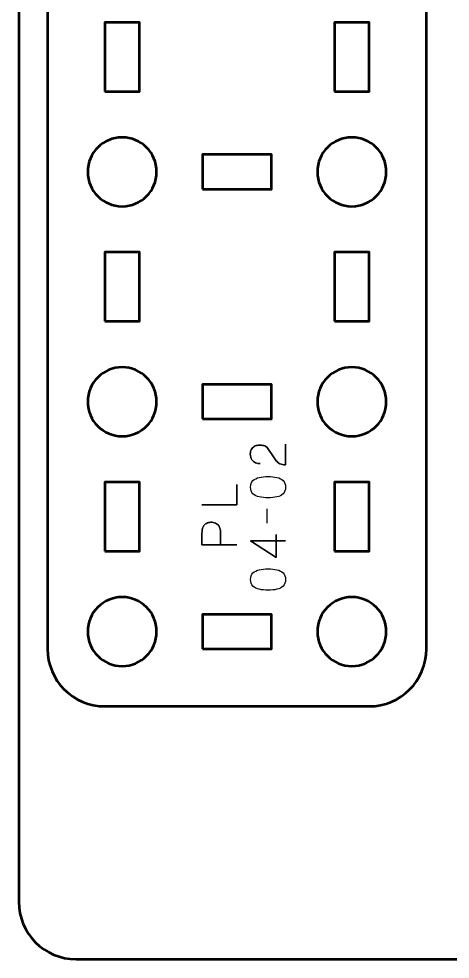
# Model space of a CAD drawing. Header units: centimetres. Extents: x -21 to 0, y -29.7 to 0.
# Drawn here: x -21 to -17.24, y -29.7 to -21.52 of the extents above; entities that cross this region are included whole.
import ezdxf

# ---------------------------------------------------------------- set-up
doc = ezdxf.new("R2010")
doc.units = ezdxf.units.CM
doc.header["$MEASUREMENT"] = 0
doc.layers.add('Layer 1', color=7, linetype='Continuous')

msp = doc.modelspace()

# ---------------------------------------------------------------- linework, layer by layer
at = {"layer": 'Layer 1', "color": 22, "lineweight": 53}
msp.add_open_spline([(-21.00001, -29.19995), (-21.00001, -29.19995), (-21.00001, -0.49992), (-21.00001, -0.49992), (-21.00001, -0.49992), (-21.00001, -0.22295), (-20.77692, 0.00004), (-20.49992, 0.00004), (-20.49992, 0.00004), (-20.49992, 0.00004), (-0.50006, 0.00004), (-0.50006, 0.00004), (-0.50006, 0.00004), (-0.22292, 0.00004), (0.00004, -0.22295), (0.00004, -0.49992), (0.00004, -0.49992), (0.00004, -0.49992), (0.00004, -29.19995), (0.00004, -29.19995), (0.00004, -29.19995), (0.00004, -29.47695), (-0.22292, -29.70004), (-0.50006, -29.70004), (-0.50006, -29.70004), (-0.50006, -29.70004), (-20.49992, -29.70004), (-20.49992, -29.70004), (-20.49992, -29.70004), (-20.77692, -29.70004), (-21.00001, -29.47695), (-21.00001, -29.19995)], degree=3, knots=[0, 0, 0, 0, 0.125, 0.125, 0.125, 0.125, 0.25, 0.25, 0.25, 0.25, 0.375, 0.375, 0.375, 0.375, 0.5, 0.5, 0.5, 0.5, 0.625, 0.625, 0.625, 0.625, 0.75, 0.75, 0.75, 0.75, 0.875, 0.875, 0.875, 0.875, 1, 1, 1, 1], dxfattribs=at)
at = {"layer": 'Layer 1', "color": 2, "lineweight": 53}
msp.add_open_spline([(-20.74999, -26.99992), (-20.74999, -26.99992), (-20.74999, -20.69996), (-20.74999, -20.69996), (-20.74999, -20.69996), (-20.74999, -20.42299), (-20.52689, -20.2), (-20.24989, -20.2), (-20.24989, -20.2), (-20.24989, -20.2), (-17.94997, -20.2), (-17.94997, -20.2), (-17.94997, -20.2), (-17.67296, -20.2), (-17.45001, -20.42299), (-17.45001, -20.69996), (-17.45001, -20.69996), (-17.45001, -20.69996), (-17.45001, -26.99992), (-17.45001, -26.99992), (-17.45001, -26.99992), (-17.45001, -27.27692), (-17.67296, -27.50001), (-17.94997, -27.50001), (-17.94997, -27.50001), (-17.94997, -27.50001), (-20.24989, -27.50001), (-20.24989, -27.50001), (-20.24989, -27.50001), (-20.52689, -27.50001), (-20.74999, -27.27692), (-20.74999, -26.99992)], degree=3, knots=[0, 0, 0, 0, 0.125, 0.125, 0.125, 0.125, 0.25, 0.25, 0.25, 0.25, 0.375, 0.375, 0.375, 0.375, 0.5, 0.5, 0.5, 0.5, 0.625, 0.625, 0.625, 0.625, 0.75, 0.75, 0.75, 0.75, 0.875, 0.875, 0.875, 0.875, 1, 1, 1, 1], dxfattribs=at)
at = {"layer": 'Layer 1', "lineweight": 53}
for points in [[(-20.24989, -22.14995), (-20.24989, -22.14995), (-20.24989, -21.54994), (-20.24989, -21.54994), (-20.24989, -21.54994), (-20.24989, -21.54994), (-19.94989, -21.54994), (-19.94989, -21.54994), (-19.94989, -21.54994), (-19.94989, -21.54994), (-19.94989, -22.14995), (-19.94989, -22.14995), (-19.94989, -22.14995), (-19.94989, -22.14995), (-20.24989, -22.14995), (-20.24989, -22.14995)], [(-18.24997, -22.14995), (-18.24997, -22.14995), (-18.24997, -21.54994), (-18.24997, -21.54994), (-18.24997, -21.54994), (-18.24997, -21.54994), (-17.94997, -21.54994), (-17.94997, -21.54994), (-17.94997, -21.54994), (-17.94997, -21.54994), (-17.94997, -22.14995), (-17.94997, -22.14995), (-17.94997, -22.14995), (-17.94997, -22.14995), (-18.24997, -22.14995), (-18.24997, -22.14995)], [(-20.09996, -22.55), (-19.93419, -22.55), (-19.79996, -22.68432), (-19.79996, -22.84999), (-19.79996, -22.84999), (-19.79996, -23.01562), (-19.93419, -23.14999), (-20.09996, -23.14999), (-20.09996, -23.14999), (-20.26562, -23.14999), (-20.39996, -23.01562), (-20.39996, -22.84999), (-20.39996, -22.84999), (-20.39996, -22.68432), (-20.26562, -22.55), (-20.09996, -22.55)], [(-18.0999, -22.55), (-17.93427, -22.55), (-17.79989, -22.68432), (-17.79989, -22.84999), (-17.79989, -22.84999), (-17.79989, -23.01562), (-17.93427, -23.14999), (-18.0999, -23.14999), (-18.0999, -23.14999), (-18.26567, -23.14999), (-18.3999, -23.01562), (-18.3999, -22.84999), (-18.3999, -22.84999), (-18.3999, -22.68432), (-18.26567, -22.55), (-18.0999, -22.55)], [(-19.39994, -23.00006), (-19.39994, -23.00006), (-19.39994, -22.70006), (-19.39994, -22.70006), (-19.39994, -22.70006), (-19.39994, -22.70006), (-18.79995, -22.70006), (-18.79995, -22.70006), (-18.79995, -22.70006), (-18.79995, -22.70006), (-18.79995, -23.00006), (-18.79995, -23.00006), (-18.79995, -23.00006), (-18.79995, -23.00006), (-19.39994, -23.00006), (-19.39994, -23.00006)], [(-20.24989, -24.15001), (-20.24989, -24.15001), (-20.24989, -23.55001), (-20.24989, -23.55001), (-20.24989, -23.55001), (-20.24989, -23.55001), (-19.94989, -23.55001), (-19.94989, -23.55001), (-19.94989, -23.55001), (-19.94989, -23.55001), (-19.94989, -24.15001), (-19.94989, -24.15001), (-19.94989, -24.15001), (-19.94989, -24.15001), (-20.24989, -24.15001), (-20.24989, -24.15001)], [(-18.24997, -24.15001), (-18.24997, -24.15001), (-18.24997, -23.55001), (-18.24997, -23.55001), (-18.24997, -23.55001), (-18.24997, -23.55001), (-17.94997, -23.55001), (-17.94997, -23.55001), (-17.94997, -23.55001), (-17.94997, -23.55001), (-17.94997, -24.15001), (-17.94997, -24.15001), (-17.94997, -24.15001), (-17.94997, -24.15001), (-18.24997, -24.15001), (-18.24997, -24.15001)], [(-20.09996, -24.54992), (-19.93419, -24.54992), (-19.79996, -24.68429), (-19.79996, -24.84992), (-19.79996, -24.84992), (-19.79996, -25.01569), (-19.93419, -25.14992), (-20.09996, -25.14992), (-20.09996, -25.14992), (-20.26562, -25.14992), (-20.39996, -25.01569), (-20.39996, -24.84992), (-20.39996, -24.84992), (-20.39996, -24.68429), (-20.26562, -24.54992), (-20.09996, -24.54992)], [(-18.0999, -24.54992), (-17.93427, -24.54992), (-17.79989, -24.68429), (-17.79989, -24.84992), (-17.79989, -24.84992), (-17.79989, -25.01569), (-17.93427, -25.14992), (-18.0999, -25.14992), (-18.0999, -25.14992), (-18.26567, -25.14992), (-18.3999, -25.01569), (-18.3999, -24.84992), (-18.3999, -24.84992), (-18.3999, -24.68429), (-18.26567, -24.54992), (-18.0999, -24.54992)], [(-19.39994, -24.99999), (-19.39994, -24.99999), (-19.39994, -24.69999), (-19.39994, -24.69999), (-19.39994, -24.69999), (-19.39994, -24.69999), (-18.79995, -24.69999), (-18.79995, -24.69999), (-18.79995, -24.69999), (-18.79995, -24.69999), (-18.79995, -24.99999), (-18.79995, -24.99999), (-18.79995, -24.99999), (-18.79995, -24.99999), (-19.39994, -24.99999), (-19.39994, -24.99999)], [(-20.24989, -26.14997), (-20.24989, -26.14997), (-20.24989, -25.54997), (-20.24989, -25.54997), (-20.24989, -25.54997), (-20.24989, -25.54997), (-19.94989, -25.54997), (-19.94989, -25.54997), (-19.94989, -25.54997), (-19.94989, -25.54997), (-19.94989, -26.14997), (-19.94989, -26.14997), (-19.94989, -26.14997), (-19.94989, -26.14997), (-20.24989, -26.14997), (-20.24989, -26.14997)], [(-18.24997, -26.14997), (-18.24997, -26.14997), (-18.24997, -25.54997), (-18.24997, -25.54997), (-18.24997, -25.54997), (-18.24997, -25.54997), (-17.94997, -25.54997), (-17.94997, -25.54997), (-17.94997, -25.54997), (-17.94997, -25.54997), (-17.94997, -26.14997), (-17.94997, -26.14997), (-17.94997, -26.14997), (-17.94997, -26.14997), (-18.24997, -26.14997), (-18.24997, -26.14997)], [(-20.09996, -26.54998), (-19.93419, -26.54998), (-19.79996, -26.68421), (-19.79996, -26.84999), (-19.79996, -26.84999), (-19.79996, -27.01565), (-19.93419, -27.14999), (-20.09996, -27.14999), (-20.09996, -27.14999), (-20.26562, -27.14999), (-20.39996, -27.01565), (-20.39996, -26.84999), (-20.39996, -26.84999), (-20.39996, -26.68421), (-20.26562, -26.54998), (-20.09996, -26.54998)], [(-18.0999, -26.54998), (-17.93427, -26.54998), (-17.79989, -26.68421), (-17.79989, -26.84999), (-17.79989, -26.84999), (-17.79989, -27.01565), (-17.93427, -27.14999), (-18.0999, -27.14999), (-18.0999, -27.14999), (-18.26567, -27.14999), (-18.3999, -27.01565), (-18.3999, -26.84999), (-18.3999, -26.84999), (-18.3999, -26.68421), (-18.26567, -26.54998), (-18.0999, -26.54998)], [(-19.39994, -26.99992), (-19.39994, -26.99992), (-19.39994, -26.69991), (-19.39994, -26.69991), (-19.39994, -26.69991), (-19.39994, -26.69991), (-18.79995, -26.69991), (-18.79995, -26.69991), (-18.79995, -26.69991), (-18.79995, -26.69991), (-18.79995, -26.99992), (-18.79995, -26.99992), (-18.79995, -26.99992), (-18.79995, -26.99992), (-19.39994, -26.99992), (-19.39994, -26.99992)]]:
    msp.add_open_spline(points, degree=3, knots=[0, 0, 0, 0, 0.25, 0.25, 0.25, 0.25, 0.5, 0.5, 0.5, 0.5, 0.75, 0.75, 0.75, 0.75, 1, 1, 1, 1], dxfattribs=at)
at = {"layer": 'Layer 1', "color": 40, "lineweight": 30}
for points, knots in [([(-18.67662, -25.21868), (-18.67662, -25.21868), (-18.67662, -25.40033), (-18.67662, -25.40033), (-18.67662, -25.40033), (-18.69687, -25.39976), (-18.71327, -25.39602), (-18.72608, -25.38928), (-18.72608, -25.38928), (-18.73874, -25.38269), (-18.74936, -25.37411), (-18.7579, -25.36367), (-18.7579, -25.36367), (-18.76619, -25.35334), (-18.7743, -25.34201), (-18.78203, -25.32963), (-18.78203, -25.32963), (-18.78203, -25.32963), (-18.83025, -25.25727), (-18.83025, -25.25727), (-18.83025, -25.25727), (-18.84073, -25.24295), (-18.85301, -25.23427), (-18.86676, -25.23124), (-18.86676, -25.23124), (-18.88056, -25.22835), (-18.8946, -25.22708), (-18.9091, -25.22764), (-18.9091, -25.22764), (-18.91887, -25.2275), (-18.92963, -25.22986), (-18.94134, -25.23452), (-18.94134, -25.23452), (-18.95277, -25.23935), (-18.96268, -25.24736), (-18.97122, -25.25865), (-18.97122, -25.25865), (-18.97951, -25.27008), (-18.98392, -25.28567), (-18.98431, -25.3055), (-18.98431, -25.3055), (-18.98392, -25.32561), (-18.97951, -25.34187), (-18.97108, -25.35401), (-18.97108, -25.35401), (-18.96254, -25.36628), (-18.95168, -25.3751), (-18.93855, -25.38046), (-18.93855, -25.38046), (-18.92522, -25.38597), (-18.91143, -25.38861), (-18.89724, -25.38847), (-18.89724, -25.38847), (-18.91143, -25.38861), (-18.92522, -25.38597), (-18.93855, -25.38046), (-18.93855, -25.38046), (-18.95168, -25.3751), (-18.96254, -25.36628), (-18.97108, -25.35401), (-18.97108, -25.35401), (-18.97951, -25.34187), (-18.98392, -25.32561), (-18.98431, -25.3055), (-18.98431, -25.3055), (-18.98392, -25.28567), (-18.97951, -25.27008), (-18.97122, -25.25865), (-18.97122, -25.25865), (-18.96268, -25.24736), (-18.95277, -25.23935), (-18.94134, -25.23452), (-18.94134, -25.23452), (-18.92963, -25.22986), (-18.91887, -25.2275), (-18.9091, -25.22764), (-18.9091, -25.22764), (-18.8946, -25.22708), (-18.88056, -25.22835), (-18.86676, -25.23124), (-18.86676, -25.23124), (-18.85301, -25.23427), (-18.84073, -25.24295), (-18.83025, -25.25727), (-18.83025, -25.25727), (-18.83025, -25.25727), (-18.78203, -25.32963), (-18.78203, -25.32963), (-18.78203, -25.32963), (-18.7743, -25.34201), (-18.76619, -25.35334), (-18.7579, -25.36367), (-18.7579, -25.36367), (-18.74936, -25.37411), (-18.73874, -25.38269), (-18.72608, -25.38928), (-18.72608, -25.38928), (-18.71327, -25.39602), (-18.69687, -25.39976), (-18.67662, -25.40033), (-18.67662, -25.40033), (-18.67662, -25.40033), (-18.67662, -25.21868), (-18.67662, -25.21868)], [0, 0, 0, 0, 0.0384615, 0.0384615, 0.0384615, 0.0384615, 0.0769231, 0.0769231, 0.0769231, 0.0769231, 0.1153846, 0.1153846, 0.1153846, 0.1153846, 0.1538462, 0.1538462, 0.1538462, 0.1538462, 0.1923077, 0.1923077, 0.1923077, 0.1923077, 0.2307692, 0.2307692, 0.2307692, 0.2307692, 0.2692308, 0.2692308, 0.2692308, 0.2692308, 0.3076923, 0.3076923, 0.3076923, 0.3076923, 0.3461538, 0.3461538, 0.3461538, 0.3461538, 0.3846154, 0.3846154, 0.3846154, 0.3846154, 0.4230769, 0.4230769, 0.4230769, 0.4230769, 0.4615385, 0.4615385, 0.4615385, 0.4615385, 0.5, 0.5, 0.5, 0.5, 0.5384615, 0.5384615, 0.5384615, 0.5384615, 0.5769231, 0.5769231, 0.5769231, 0.5769231, 0.6153846, 0.6153846, 0.6153846, 0.6153846, 0.6538462, 0.6538462, 0.6538462, 0.6538462, 0.6923077, 0.6923077, 0.6923077, 0.6923077, 0.7307692, 0.7307692, 0.7307692, 0.7307692, 0.7692308, 0.7692308, 0.7692308, 0.7692308, 0.8076923, 0.8076923, 0.8076923, 0.8076923, 0.8461538, 0.8461538, 0.8461538, 0.8461538, 0.8846154, 0.8846154, 0.8846154, 0.8846154, 0.9230769, 0.9230769, 0.9230769, 0.9230769, 0.9615385, 0.9615385, 0.9615385, 0.9615385, 1, 1, 1, 1]), ([(-18.67662, -25.59337), (-18.67686, -25.56885), (-18.68378, -25.54983), (-18.69729, -25.53632), (-18.69729, -25.53632), (-18.71077, -25.52295), (-18.72897, -25.5136), (-18.75197, -25.50835), (-18.75197, -25.50835), (-18.77487, -25.50327), (-18.80048, -25.50076), (-18.82902, -25.50104), (-18.82902, -25.50104), (-18.85713, -25.50076), (-18.88275, -25.50327), (-18.90578, -25.50835), (-18.90578, -25.50835), (-18.9285, -25.5136), (-18.9467, -25.52295), (-18.9605, -25.53632), (-18.9605, -25.53632), (-18.97397, -25.54983), (-18.98103, -25.56885), (-18.98142, -25.59337), (-18.98142, -25.59337), (-18.98103, -25.61802), (-18.97397, -25.63707), (-18.9605, -25.65041), (-18.9605, -25.65041), (-18.9467, -25.66392), (-18.9285, -25.67316), (-18.90578, -25.67824), (-18.90578, -25.67824), (-18.88275, -25.6835), (-18.85713, -25.68597), (-18.82902, -25.68558), (-18.82902, -25.68558), (-18.80048, -25.68597), (-18.77487, -25.6835), (-18.75197, -25.67824), (-18.75197, -25.67824), (-18.72897, -25.67316), (-18.71077, -25.66392), (-18.69729, -25.65041), (-18.69729, -25.65041), (-18.68378, -25.63707), (-18.67686, -25.61802), (-18.67662, -25.59337)], [0, 0, 0, 0, 0.0833333, 0.0833333, 0.0833333, 0.0833333, 0.1666667, 0.1666667, 0.1666667, 0.1666667, 0.25, 0.25, 0.25, 0.25, 0.3333333, 0.3333333, 0.3333333, 0.3333333, 0.4166667, 0.4166667, 0.4166667, 0.4166667, 0.5, 0.5, 0.5, 0.5, 0.5833333, 0.5833333, 0.5833333, 0.5833333, 0.6666667, 0.6666667, 0.6666667, 0.6666667, 0.75, 0.75, 0.75, 0.75, 0.8333333, 0.8333333, 0.8333333, 0.8333333, 0.9166667, 0.9166667, 0.9166667, 0.9166667, 1, 1, 1, 1]), ([(-18.67662, -25.59337), (-18.67686, -25.56885), (-18.68378, -25.54983), (-18.69729, -25.53632), (-18.69729, -25.53632), (-18.71077, -25.52295), (-18.72897, -25.5136), (-18.75197, -25.50835), (-18.75197, -25.50835), (-18.77487, -25.50327), (-18.80048, -25.50076), (-18.82902, -25.50104), (-18.82902, -25.50104), (-18.85713, -25.50076), (-18.88275, -25.50327), (-18.90578, -25.50835), (-18.90578, -25.50835), (-18.9285, -25.5136), (-18.9467, -25.52295), (-18.9605, -25.53632), (-18.9605, -25.53632), (-18.97397, -25.54983), (-18.98103, -25.56885), (-18.98142, -25.59337), (-18.98142, -25.59337), (-18.98103, -25.61802), (-18.97397, -25.63707), (-18.9605, -25.65041), (-18.9605, -25.65041), (-18.9467, -25.66392), (-18.9285, -25.67316), (-18.90578, -25.67824), (-18.90578, -25.67824), (-18.88275, -25.6835), (-18.85713, -25.68597), (-18.82902, -25.68558), (-18.82902, -25.68558), (-18.80048, -25.68597), (-18.77487, -25.6835), (-18.75197, -25.67824), (-18.75197, -25.67824), (-18.72897, -25.67316), (-18.71077, -25.66392), (-18.69729, -25.65041), (-18.69729, -25.65041), (-18.68378, -25.63707), (-18.67686, -25.61802), (-18.67662, -25.59337)], [0, 0, 0, 0, 0.0833333, 0.0833333, 0.0833333, 0.0833333, 0.1666667, 0.1666667, 0.1666667, 0.1666667, 0.25, 0.25, 0.25, 0.25, 0.3333333, 0.3333333, 0.3333333, 0.3333333, 0.4166667, 0.4166667, 0.4166667, 0.4166667, 0.5, 0.5, 0.5, 0.5, 0.5833333, 0.5833333, 0.5833333, 0.5833333, 0.6666667, 0.6666667, 0.6666667, 0.6666667, 0.75, 0.75, 0.75, 0.75, 0.8333333, 0.8333333, 0.8333333, 0.8333333, 0.9166667, 0.9166667, 0.9166667, 0.9166667, 1, 1, 1, 1]), ([(-19.09995, -25.56994), (-19.09995, -25.56994), (-19.09995, -25.74813), (-19.09995, -25.74813), (-19.09995, -25.74813), (-19.09995, -25.74813), (-19.40516, -25.74813), (-19.40516, -25.74813), (-19.40516, -25.74813), (-19.40516, -25.74813), (-19.09995, -25.74813), (-19.09995, -25.74813), (-19.09995, -25.74813), (-19.09995, -25.74813), (-19.09995, -25.56994), (-19.09995, -25.56994)], [0, 0, 0, 0, 0.25, 0.25, 0.25, 0.25, 0.5, 0.5, 0.5, 0.5, 0.75, 0.75, 0.75, 0.75, 1, 1, 1, 1]), ([(-19.09995, -26.09455), (-19.09995, -26.09455), (-19.40516, -26.09455), (-19.40516, -26.09455), (-19.40516, -26.09455), (-19.40516, -26.09455), (-19.40516, -25.99725), (-19.40516, -25.99725), (-19.40516, -25.99725), (-19.40488, -25.97164), (-19.40118, -25.95164), (-19.39402, -25.93745), (-19.39402, -25.93745), (-19.38671, -25.92356), (-19.37719, -25.91375), (-19.36534, -25.9081), (-19.36534, -25.9081), (-19.35348, -25.9026), (-19.34068, -25.89957), (-19.32688, -25.899), (-19.32688, -25.899), (-19.31284, -25.89833), (-19.29947, -25.90066), (-19.28681, -25.90616), (-19.28681, -25.90616), (-19.27411, -25.9117), (-19.26363, -25.92119), (-19.25552, -25.93442), (-19.25552, -25.93442), (-19.24737, -25.94793), (-19.24324, -25.96614), (-19.24296, -25.98928), (-19.24296, -25.98928), (-19.24296, -25.98928), (-19.24296, -26.09455), (-19.24296, -26.09455), (-19.24296, -26.09455), (-19.24296, -26.09455), (-19.24296, -25.98928), (-19.24296, -25.98928), (-19.24296, -25.98928), (-19.24324, -25.96652), (-19.24737, -25.9485), (-19.25552, -25.93499), (-19.25552, -25.93499), (-19.26363, -25.92161), (-19.27411, -25.91209), (-19.28681, -25.90645), (-19.28681, -25.90645), (-19.29947, -25.90094), (-19.31284, -25.89847), (-19.32688, -25.899), (-19.32688, -25.899), (-19.34068, -25.89957), (-19.35348, -25.9026), (-19.36534, -25.90824), (-19.36534, -25.90824), (-19.37719, -25.91403), (-19.38671, -25.92394), (-19.39402, -25.93788), (-19.39402, -25.93788), (-19.40118, -25.95206), (-19.40488, -25.97192), (-19.40516, -25.99725), (-19.40516, -25.99725), (-19.40516, -25.99725), (-19.40516, -26.09455), (-19.40516, -26.09455), (-19.40516, -26.09455), (-19.40516, -26.09455), (-19.09995, -26.09455), (-19.09995, -26.09455)], [0, 0, 0, 0, 0.0555556, 0.0555556, 0.0555556, 0.0555556, 0.1111111, 0.1111111, 0.1111111, 0.1111111, 0.1666667, 0.1666667, 0.1666667, 0.1666667, 0.2222222, 0.2222222, 0.2222222, 0.2222222, 0.2777778, 0.2777778, 0.2777778, 0.2777778, 0.3333333, 0.3333333, 0.3333333, 0.3333333, 0.3888889, 0.3888889, 0.3888889, 0.3888889, 0.4444444, 0.4444444, 0.4444444, 0.4444444, 0.5, 0.5, 0.5, 0.5, 0.5555556, 0.5555556, 0.5555556, 0.5555556, 0.6111111, 0.6111111, 0.6111111, 0.6111111, 0.6666667, 0.6666667, 0.6666667, 0.6666667, 0.7222222, 0.7222222, 0.7222222, 0.7222222, 0.7777778, 0.7777778, 0.7777778, 0.7777778, 0.8333333, 0.8333333, 0.8333333, 0.8333333, 0.8888889, 0.8888889, 0.8888889, 0.8888889, 0.9444444, 0.9444444, 0.9444444, 0.9444444, 1, 1, 1, 1]), ([(-18.67662, -26.06012), (-18.67662, -26.06012), (-18.98184, -26.06012), (-18.98184, -26.06012), (-18.98184, -26.06012), (-18.98184, -26.06012), (-18.7579, -26.20398), (-18.7579, -26.20398), (-18.7579, -26.20398), (-18.7579, -26.20398), (-18.7579, -26.00596), (-18.7579, -26.00596), (-18.7579, -26.00596), (-18.7579, -26.00596), (-18.7579, -26.20398), (-18.7579, -26.20398), (-18.7579, -26.20398), (-18.7579, -26.20398), (-18.98184, -26.06012), (-18.98184, -26.06012), (-18.98184, -26.06012), (-18.98184, -26.06012), (-18.67662, -26.06012), (-18.67662, -26.06012)], [0, 0, 0, 0, 0.1666667, 0.1666667, 0.1666667, 0.1666667, 0.3333333, 0.3333333, 0.3333333, 0.3333333, 0.5, 0.5, 0.5, 0.5, 0.6666667, 0.6666667, 0.6666667, 0.6666667, 0.8333333, 0.8333333, 0.8333333, 0.8333333, 1, 1, 1, 1]), ([(-18.67662, -26.39702), (-18.67686, -26.3725), (-18.68378, -26.35349), (-18.69729, -26.33997), (-18.69729, -26.33997), (-18.71077, -26.3266), (-18.72897, -26.31726), (-18.75197, -26.312), (-18.75197, -26.312), (-18.77487, -26.30692), (-18.80048, -26.30441), (-18.82902, -26.3047), (-18.82902, -26.3047), (-18.85713, -26.30441), (-18.88275, -26.30692), (-18.90578, -26.312), (-18.90578, -26.312), (-18.9285, -26.31726), (-18.9467, -26.3266), (-18.9605, -26.33997), (-18.9605, -26.33997), (-18.97397, -26.35349), (-18.98103, -26.3725), (-18.98142, -26.39702), (-18.98142, -26.39702), (-18.98103, -26.42171), (-18.97397, -26.44073), (-18.9605, -26.4541), (-18.9605, -26.4541), (-18.9467, -26.46757), (-18.9285, -26.47682), (-18.90578, -26.48193), (-18.90578, -26.48193), (-18.88275, -26.48715), (-18.85713, -26.48962), (-18.82902, -26.48923), (-18.82902, -26.48923), (-18.80048, -26.48962), (-18.77487, -26.48715), (-18.75197, -26.48193), (-18.75197, -26.48193), (-18.72897, -26.47682), (-18.71077, -26.46757), (-18.69729, -26.4541), (-18.69729, -26.4541), (-18.68378, -26.44073), (-18.67686, -26.42171), (-18.67662, -26.39702)], [0, 0, 0, 0, 0.0833333, 0.0833333, 0.0833333, 0.0833333, 0.1666667, 0.1666667, 0.1666667, 0.1666667, 0.25, 0.25, 0.25, 0.25, 0.3333333, 0.3333333, 0.3333333, 0.3333333, 0.4166667, 0.4166667, 0.4166667, 0.4166667, 0.5, 0.5, 0.5, 0.5, 0.5833333, 0.5833333, 0.5833333, 0.5833333, 0.6666667, 0.6666667, 0.6666667, 0.6666667, 0.75, 0.75, 0.75, 0.75, 0.8333333, 0.8333333, 0.8333333, 0.8333333, 0.9166667, 0.9166667, 0.9166667, 0.9166667, 1, 1, 1, 1]), ([(-18.67662, -26.39702), (-18.67686, -26.3725), (-18.68378, -26.35349), (-18.69729, -26.33997), (-18.69729, -26.33997), (-18.71077, -26.3266), (-18.72897, -26.31726), (-18.75197, -26.312), (-18.75197, -26.312), (-18.77487, -26.30692), (-18.80048, -26.30441), (-18.82902, -26.3047), (-18.82902, -26.3047), (-18.85713, -26.30441), (-18.88275, -26.30692), (-18.90578, -26.312), (-18.90578, -26.312), (-18.9285, -26.31726), (-18.9467, -26.3266), (-18.9605, -26.33997), (-18.9605, -26.33997), (-18.97397, -26.35349), (-18.98103, -26.3725), (-18.98142, -26.39702), (-18.98142, -26.39702), (-18.98103, -26.42171), (-18.97397, -26.44073), (-18.9605, -26.4541), (-18.9605, -26.4541), (-18.9467, -26.46757), (-18.9285, -26.47682), (-18.90578, -26.48193), (-18.90578, -26.48193), (-18.88275, -26.48715), (-18.85713, -26.48962), (-18.82902, -26.48923), (-18.82902, -26.48923), (-18.80048, -26.48962), (-18.77487, -26.48715), (-18.75197, -26.48193), (-18.75197, -26.48193), (-18.72897, -26.47682), (-18.71077, -26.46757), (-18.69729, -26.4541), (-18.69729, -26.4541), (-18.68378, -26.44073), (-18.67686, -26.42171), (-18.67662, -26.39702)], [0, 0, 0, 0, 0.0833333, 0.0833333, 0.0833333, 0.0833333, 0.1666667, 0.1666667, 0.1666667, 0.1666667, 0.25, 0.25, 0.25, 0.25, 0.3333333, 0.3333333, 0.3333333, 0.3333333, 0.4166667, 0.4166667, 0.4166667, 0.4166667, 0.5, 0.5, 0.5, 0.5, 0.5833333, 0.5833333, 0.5833333, 0.5833333, 0.6666667, 0.6666667, 0.6666667, 0.6666667, 0.75, 0.75, 0.75, 0.75, 0.8333333, 0.8333333, 0.8333333, 0.8333333, 0.9166667, 0.9166667, 0.9166667, 0.9166667, 1, 1, 1, 1])]:
    msp.add_open_spline(points, degree=3, knots=knots, dxfattribs=at)
msp.add_open_spline([(-18.83618, -25.90549), (-18.83618, -25.90549), (-18.83618, -25.78231), (-18.83618, -25.78231)], degree=3, dxfattribs=at)

doc.saveas('drawing.dxf')
